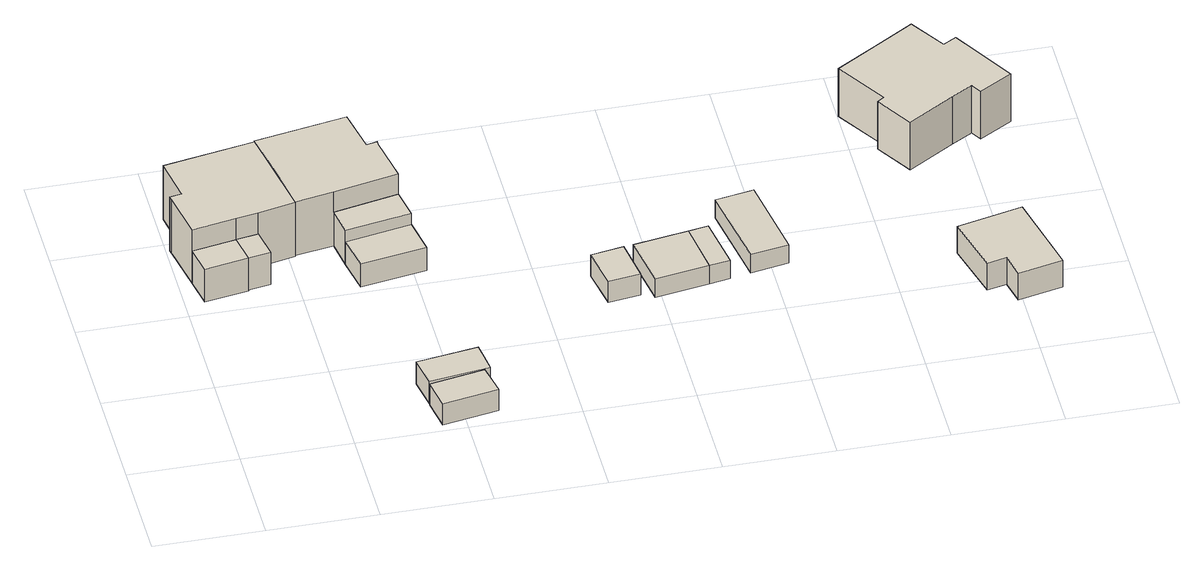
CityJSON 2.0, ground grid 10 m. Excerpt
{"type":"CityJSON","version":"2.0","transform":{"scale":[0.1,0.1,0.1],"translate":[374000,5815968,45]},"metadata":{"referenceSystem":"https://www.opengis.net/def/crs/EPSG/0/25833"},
"CityObjects":{
"building1":{"type":"Building","attributes":{"Gemeindeschluessel":"11000005","BezugspunktDach":"2200","function":"51009_1610","measuredHeight":3.56,"storeysAboveGround":0},"address":[{"country":"Germany","locality":"Berlin"}],"geometry":[{"type":"Solid","lod":"1","boundaries":[[[[0,1,2,3]],[[4,5,6,7]],[[4,7,3,2]],[[5,4,2,1]],[[6,5,1,0]],[[7,6,0,3]]]]}]},
"building2":{"type":"Building","attributes":{"Gemeindeschluessel":"11000005","function":"31001_1010"},"address":[{"country":"Germany","locality":"Berlin","thoroughfareNumber":"10","thoroughfareName":"Fliegerhorstsiedlung"}],"children":["building2-1","building2-2"]},
"building2-1":{"type":"BuildingPart","attributes":{"BezugspunktDach":"2200","measuredHeight":7.16,"storeysAboveGround":1},"parents":["building2"],"geometry":[{"type":"MultiSurface","lod":"1","boundaries":[[[8,9,10,11,12,13,14,15,16,17]],[[18,19,20,21,22,23,24,25,26,27]],[[18,27,17,16]],[[19,18,16,15]],[[20,19,15,14]],[[21,20,14,13]],[[22,21,13,12]],[[23,22,12,11]],[[24,23,11,10]],[[28,3,24,10,9]],[[26,25,9,8]],[[27,26,8,17]],[[25,24,3,28]]]}]},
"building2-2":{"type":"BuildingPart","attributes":{"BezugspunktDach":"2200","measuredHeight":4.18,"storeysAboveGround":1},"parents":["building2"],"geometry":[{"type":"Solid","lod":"1","boundaries":[[[[29,0,3,28]],[[24,30,31,25]],[[30,24,3,0]],[[31,30,0,29]],[[25,31,29,28]],[[24,25,28,3]]]]}]},
"building3":{"type":"Building","attributes":{"Gemeindeschluessel":"11000005","BezugspunktDach":"2200","function":"31001_1000","measuredHeight":2.35,"storeysAboveGround":1},"address":[{"country":"Germany","locality":"Berlin","thoroughfareNumber":"20 (1)","thoroughfareName":"Fliegerhorstsiedlung"}],"geometry":[{"type":"Solid","lod":"1","boundaries":[[[[32,33,34,35]],[[36,37,38,39]],[[36,39,35,34]],[[37,36,34,33]],[[38,37,33,32]],[[39,38,32,35]]]]}]},
"building4":{"type":"Building","attributes":{"Gemeindeschluessel":"11000005","BezugspunktDach":"2200","function":"31001_2463","measuredHeight":2.61,"storeysAboveGround":1},"address":[{"country":"Germany","locality":"Berlin","thoroughfareNumber":"20 (2)","thoroughfareName":"Fliegerhorstsiedlung"}],"geometry":[{"type":"Solid","lod":"1","boundaries":[[[[40,41,42,43,44]],[[45,46,47,48,49]],[[45,49,44,43]],[[46,45,43,42]],[[47,46,42,41]],[[48,47,41,40]],[[49,48,40,44]]]]}]},
"building5":{"type":"Building","attributes":{"Gemeindeschluessel":"11000005","function":"31001_1010"},"address":[{"country":"Germany","locality":"Berlin","thoroughfareNumber":"12","thoroughfareName":"Fliegerhorstsiedlung"}],"children":["building5-1","building5-2"]},
"building5-1":{"type":"BuildingPart","attributes":{"BezugspunktDach":"2200","measuredHeight":8.28,"storeysAboveGround":1},"parents":["building5"],"geometry":[{"type":"MultiSurface","lod":"1","boundaries":[[[50,51,52,53,54,55,56,57,58]],[[59,60,61,62,63,64,65,66,67]],[[59,67,58,57]],[[60,59,57,56]],[[61,60,56,55]],[[62,61,55,54]],[[63,62,54,53]],[[68,69,63,53,52]],[[65,64,52,51]],[[66,65,51,50]],[[67,66,50,58]],[[70,64,63,69,68]]]}]},
"building5-2":{"type":"BuildingPart","attributes":{"BezugspunktDach":"2200","measuredHeight":4.37,"storeysAboveGround":1},"parents":["building5"],"geometry":[{"type":"Solid","lod":"1","boundaries":[[[[71,72,69,68]],[[63,73,74,64]],[[73,63,69,72]],[[74,73,72,71]],[[64,74,71,68]],[[68,69,63,64]]]]}]},
"building6":{"type":"Building","attributes":{"Gemeindeschluessel":"11000005","BezugspunktDach":"2200","function":"51009_1610","measuredHeight":2.43,"storeysAboveGround":0},"address":[{"country":"Germany","locality":"Berlin"}],"geometry":[{"type":"Solid","lod":"1","boundaries":[[[[75,76,77,78]],[[73,79,80,74]],[[73,74,78,77]],[[79,73,77,76]],[[80,79,76,75]],[[74,80,75,78]]]]}]},
"building7":{"type":"Building","attributes":{"Gemeindeschluessel":"11000005","BezugspunktDach":"2200","function":"31001_1313","measuredHeight":2.27,"storeysAboveGround":1},"address":[{"country":"Germany","locality":"Berlin","thoroughfareNumber":"12 (3)","thoroughfareName":"Fliegerhorstsiedlung"}],"geometry":[{"type":"Solid","lod":"1","boundaries":[[[[81,82,83,84]],[[85,86,87,88]],[[85,88,84,83]],[[86,85,83,82]],[[87,86,82,81]],[[88,87,81,84]]]]}]},
"building8":{"type":"Building","attributes":{"Gemeindeschluessel":"11000005","BezugspunktDach":"2200","function":"31001_2463","measuredHeight":2.03,"storeysAboveGround":1},"address":[{"country":"Germany","locality":"Berlin","thoroughfareNumber":"12 (1)","thoroughfareName":"Fliegerhorstsiedlung"}],"geometry":[{"type":"Solid","lod":"1","boundaries":[[[[89,90,91,92]],[[93,94,95,96]],[[93,96,92,91]],[[94,93,91,90]],[[95,94,90,89]],[[96,95,89,92]]]]}]},
"building9":{"type":"Building","attributes":{"Gemeindeschluessel":"11000005","BezugspunktDach":"2200","function":"51009_1610","measuredHeight":2,"storeysAboveGround":0},"address":[{"country":"Germany","locality":"Berlin"}],"geometry":[{"type":"Solid","lod":"1","boundaries":[[[[90,97,98,91]],[[99,100,94,93]],[[99,93,91,98]],[[100,99,98,97]],[[94,100,97,90]],[[93,94,90,91]]]]}]},
"building10":{"type":"Building","attributes":{"Gemeindeschluessel":"11000005","BezugspunktDach":"2200","function":"31001_1000","measuredHeight":2.01,"storeysAboveGround":1},"address":[{"country":"Germany","locality":"Berlin","thoroughfareNumber":"12 (2)","thoroughfareName":"Fliegerhorstsiedlung"}],"geometry":[{"type":"Solid","lod":"1","boundaries":[[[[101,102,103,104]],[[105,106,107,108]],[[105,108,104,103]],[[106,105,103,102]],[[107,106,102,101]],[[108,107,101,104]]]]}]},
"building11":{"type":"Building","attributes":{"Gemeindeschluessel":"11000005","BezugspunktDach":"2200","function":"31001_2463","measuredHeight":2.92,"storeysAboveGround":1},"address":[{"country":"Germany","locality":"Berlin","thoroughfareNumber":"16 (1)","thoroughfareName":"Fliegerhorstsiedlung"}],"geometry":[{"type":"Solid","lod":"1","boundaries":[[[[109,110,111,112,113,114]],[[115,116,117,118,119,120]],[[115,120,114,113]],[[116,115,113,112]],[[117,116,112,111]],[[118,117,111,110]],[[119,118,110,109]],[[120,119,109,114]]]]}]},
"building12":{"type":"Building","attributes":{"Gemeindeschluessel":"11000005","BezugspunktDach":"2200","function":"31001_1010","measuredHeight":8.62,"storeysAboveGround":1},"address":[{"country":"Germany","locality":"Berlin","thoroughfareNumber":"16","thoroughfareName":"Fliegerhorstsiedlung"}],"geometry":[{"type":"Solid","lod":"1","boundaries":[[[[121,122,123,124,125,126,127,128,129,130,131,132]],[[133,134,135,136,137,138,139,140,141,142,143,144]],[[133,144,132,131]],[[134,133,131,130]],[[135,134,130,129]],[[136,135,129,128]],[[137,136,128,127]],[[138,137,127,126]],[[139,138,126,125]],[[140,139,125,124]],[[141,140,124,123]],[[142,141,123,122]],[[143,142,122,121]],[[144,143,121,132]]]]}]}
},
"vertices":[
[57,222,46],[77,225,46],[72,252,46],[52,249,46],[72,252,11],[77,225,11],[57,222,11],[52,249,11],
[4,286,69],[12,242,69],[52,249,69],[72,252,69],[106,259,69],[98,303,69],[90,348,69],[7,333,69],[14,292,69],[3,290,69],[14,292,10],[7,333,10],[90,348,10],[98,303,10],[106,259,10],[72,252,10],[52,249,10],[12,242,10],[4,286,10],[3,290,10],[12,242,46],
[17,215,46],[57,222,10],[17,215,10],
[178,3,36],[229,12,36],[223,41,36],[173,32,36],[223,41,13],[229,12,13],[178,3,13],[173,32,13],
[173,34,37],[228,42,37],[226,57,37],[224,71,37],[168,63,37],[224,71,13],[226,57,13],[228,42,13],[173,34,13],[168,63,13],
[98,303,70],[106,259,70],[141,265,70],[200,277,70],[192,321,70],[192,324,70],[182,322,70],[174,363,70],[90,348,70],[174,363,11],[182,322,11],[192,324,11],[192,321,11],[200,277,11],[141,265,11],[106,259,11],[98,303,11],[90,348,11],[141,265,48],[200,277,48],[141,265,41],
[145,238,48],[205,249,48],[205,249,11],[145,238,11],
[151,205,36],[211,215,36],[205,249,36],[145,238,36],[211,215,11],[151,205,11],
[353,138,34],[382,142,34],[376,182,34],[346,177,34],[376,182,11],[382,142,11],[353,138,11],[346,177,11],
[393,134,33],[442,142,33],[435,192,33],[385,184,33],[435,192,13],[442,142,13],[393,134,13],[385,184,13],
[461,145,33],[453,195,33],[453,195,13],[461,145,13],
[480,150,32],[515,156,32],[502,236,32],[467,230,32],[502,236,12],[515,156,12],[480,150,12],[467,230,12],
[673,87,38],[691,91,38],[696,68,38],[737,77,38],[719,156,38],[659,142,38],[719,156,9],[737,77,9],[696,68,9],[691,91,9],[673,87,9],[659,142,9],
[629,296,64],[623,292,64],[644,258,64],[687,285,64],[706,296,64],[712,286,64],[742,304,64],[707,363,64],[695,356,64],[674,389,64],[637,366,64],[600,343,64],[637,366,12],[674,389,12],[695,356,12],[707,363,12],[742,304,12],[712,286,12],[706,296,12],[687,285,12],[644,258,12],[623,292,12],[629,296,12],[600,343,12]
]}
